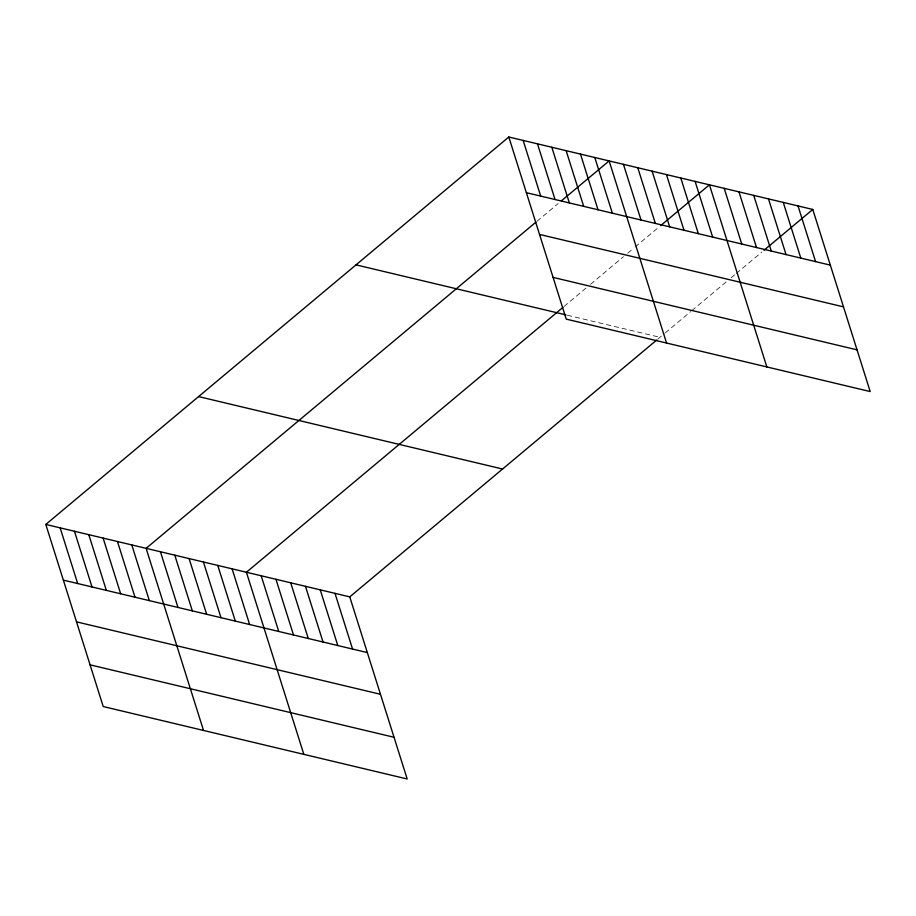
<?xml version="1.0" encoding="UTF-8"?>
<svg xmlns="http://www.w3.org/2000/svg" width="916" height="916" viewBox="0 0 916 916"><rect width="100%" height="100%" fill="white"/><g stroke="black" fill="none" stroke-linecap="round" stroke-linejoin="round"><path stroke-width="0.69" stroke-dasharray="4.58 3.44" d="M536.971 221.283L558.188 203.535M564.061 306.459L586.343 287.807M590.591 284.258L623.487 256.732M627.735 253.182L633.036 248.74M635.154 246.965L658.501 227.431M657.803 339.126L664.226 333.745M665.291 332.863L690.756 311.555M691.82 310.661L726.835 281.361M731.071 277.811L735.319 274.262M736.384 273.38L761.849 252.072M567.37 315.23L659.989 337.306"/><path stroke-width="1.37" d="M45.8 524.433L349.763 596.877L407.185 778.989L103.222 706.545L45.8 524.433L508.815 137.011L812.778 209.455L870.2 391.567L566.237 319.123L508.815 137.011M535.906 222.176L146.113 548.341L203.524 730.453M561.371 200.867L609.129 160.918L666.55 343.031M563.008 307.341L246.415 572.248L303.837 754.36M660.619 225.657L709.431 184.814L766.852 366.938M349.763 596.877L656.703 340.042M763.967 250.297L812.778 209.455M526.379 192.692L830.343 265.136M539.524 234.416L843.487 306.86M553.081 277.399L857.044 349.843M356.026 264.861L566.031 314.909M198.6 396.582L502.563 469.026M63.353 580.126L367.316 652.57M76.509 621.85L380.472 694.282M90.066 664.833L394.029 737.277M798.019 205.928L815.572 261.621M783.249 202.413L800.813 258.106M768.49 198.898L786.043 254.579M753.719 195.371L771.283 251.064M738.96 191.856L756.513 247.549M724.201 188.341L741.754 244.022M695.107 181.402L712.659 237.095M680.771 177.99L698.336 233.672M666.447 174.578L684 230.26M652.112 171.155L669.676 226.847M637.788 167.743L655.341 223.435M623.452 164.33L641.017 220.012M594.793 157.495L612.357 213.188M580.469 154.083L598.022 209.775M566.134 150.671L583.698 206.352M551.81 147.258L569.363 202.94M537.474 143.835L555.039 199.528M523.15 140.423L540.703 196.116M335.004 593.362L352.557 649.043M320.234 589.847L337.798 645.528M305.475 586.32L323.027 642.013M290.704 582.805L308.268 638.486M275.945 579.29L293.498 634.971M261.175 575.763L278.739 631.456M232.091 568.836L249.644 624.517M217.756 565.412L235.309 621.105M203.432 562L220.985 617.693M189.097 558.588L206.65 614.27M174.773 555.176L192.326 610.857M160.437 551.753L177.99 607.445M131.778 544.928L149.331 600.61M117.454 541.516L135.007 597.198M103.119 538.093L120.672 593.786M88.795 534.681L106.348 590.373M74.459 531.269L92.012 586.95M60.135 527.856L77.688 583.538"/></g></svg>
